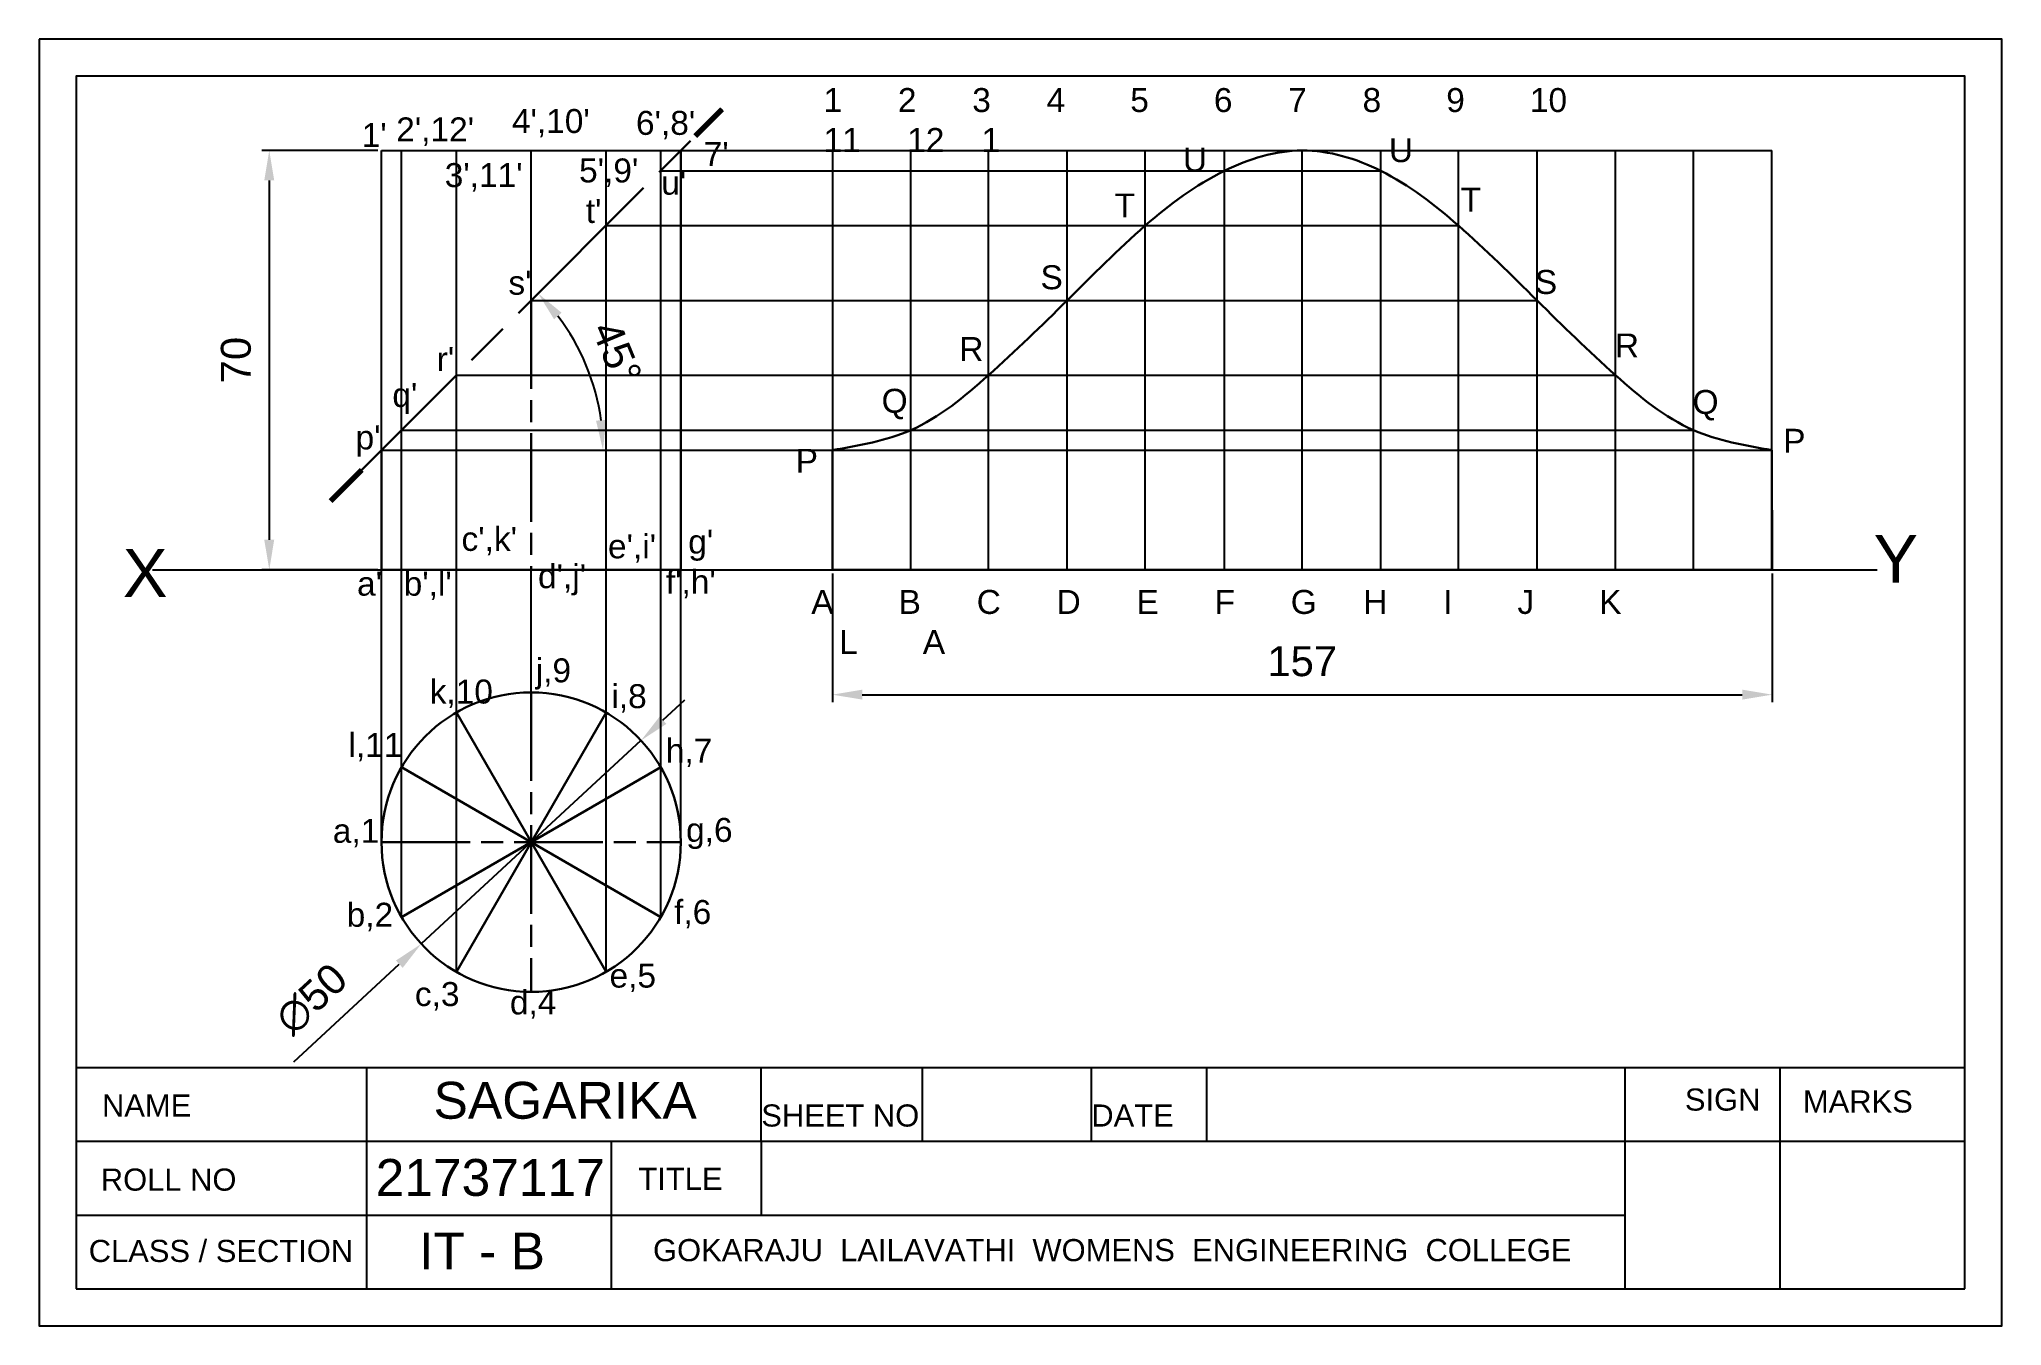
# Model space of a CAD drawing. Header units: millimetres. Extents: x 0 to 266, y 0 to 174.
import ezdxf

# ---------------------------------------------------------------- set-up
doc = ezdxf.new("R2010")
doc.units = ezdxf.units.MM
doc.header["$PDMODE"] = 35
doc.linetypes.add('ACAD_ISO08W100', pattern=[36, 24, -3, 6, -3])
doc.styles.get("Standard").update_dxf_attribs({"font": 'arial.ttf'})
doc.dimstyles.new('ISO-25', dxfattribs={"dimtxt": 5, "dimasz": 5, "dimexe": 1.25, "dimexo": 0.625, "dimgap": 3, "dimtad": 1, "dimtxsty": 'Standard', "dimcen": 2.5, "dimadec": 0, "dimazin": 0, "dimtfac": 1, "dimtmove": 0, "dimatfit": 3, "dimfxl": 1, "dimarcsym": 0})

# ---------------------------------------------------------------- blocks, each defined once
blk = doc.blocks.new('*D5')
at = {"color": 0, "lineweight": -2, "ltscale": 0.5, "transparency": 16777216}
blk.add_arc((46.43, 118.69), 30.05, 7.7471, 37.2529, dxfattribs=at)
at = {"color": 0, "ltscale": 0.5, "transparency": 16777216}
for points in [[(69.83, 136.44), (70.85, 137.33), (67.67, 139.94)], [(76.87, 122.79), (75.52, 122.7), (76.47, 118.69)]]:
    blk.add_solid(points, dxfattribs=at)
at = {"layer": 'Defpoints', "color": 0, "ltscale": 0.5, "transparency": 16777216}
for p in [(92.64, 164.9), (75.45, 126.47), (46.43, 118.69), (235.01, 118.69), (39.55, 111.82)]:
    blk.add_point(p, dxfattribs=at)
at = {"color": 0, "lineweight": 25, "ltscale": 0.5, "transparency": 16777216, "insert": (78.34, 131.91), "char_height": 4.059, "attachment_point": 5, "rotation": 292.5}
blk.add_mtext('45°', dxfattribs=at)
blk = doc.blocks.new('*D6')
at = {"color": 0, "lineweight": -2, "ltscale": 0.5, "transparency": 16777216}
for p, q in [((45.92, 159.33), (30.18, 159.33)), ((31.2, 155.27), (31.2, 106.55)), ((45.92, 102.49), (30.18, 102.49))]:
    blk.add_line(p, q, dxfattribs=at)
at = {"color": 0, "ltscale": 0.5, "transparency": 16777216}
for points in [[(30.52, 155.27), (31.87, 155.27), (31.2, 159.33)], [(30.52, 106.55), (31.87, 106.55), (31.2, 102.49)]]:
    blk.add_solid(points, dxfattribs=at)
at = {"layer": 'Defpoints', "color": 0, "ltscale": 0.5, "transparency": 16777216}
for p in [(46.43, 159.33), (31.2, 102.49), (46.43, 102.49)]:
    blk.add_point(p, dxfattribs=at)
at = {"color": 0, "lineweight": 25, "ltscale": 0.5, "transparency": 16777216, "insert": (26.69, 130.91), "char_height": 4.059, "attachment_point": 5, "rotation": 90}
blk.add_mtext('70', dxfattribs=at)
blk = doc.blocks.new('*D7')
at = {"color": 0, "lineweight": -2, "ltscale": 0.5, "transparency": 16777216}
for p, q in [((84.6, 82.09), (87.58, 84.85)), ((81.62, 79.34), (51.82, 51.77)), ((34.53, 35.77), (48.84, 49.01))]:
    blk.add_line(p, q, dxfattribs=at)
at = {"color": 0, "ltscale": 0.5, "transparency": 16777216}
for points in [[(84.15, 82.59), (85.06, 81.59), (81.62, 79.34)], [(48.38, 49.51), (49.3, 48.52), (51.82, 51.77)]]:
    blk.add_solid(points, dxfattribs=at)
at = {"layer": 'Defpoints', "color": 0, "ltscale": 0.5, "transparency": 16777216}
for p in [(81.62, 79.34), (51.82, 51.77)]:
    blk.add_point(p, dxfattribs=at)
at = {"color": 0, "lineweight": 25, "ltscale": 0.5, "transparency": 16777216, "insert": (36.93, 44.29), "char_height": 4.059, "attachment_point": 5, "rotation": 42.7683}
blk.add_mtext('∅50', dxfattribs=at)
blk = doc.blocks.new('*D8')
at = {"color": 0, "lineweight": -2, "ltscale": 0.5, "transparency": 16777216}
for p, q in [((107.58, 101.98), (107.58, 84.54)), ((235.05, 101.98), (235.05, 84.54)), ((111.64, 85.55), (230.99, 85.55))]:
    blk.add_line(p, q, dxfattribs=at)
at = {"color": 0, "ltscale": 0.5, "transparency": 16777216}
for points in [[(111.64, 86.23), (111.64, 84.88), (107.58, 85.55)], [(230.99, 86.23), (230.99, 84.88), (235.05, 85.55)]]:
    blk.add_solid(points, dxfattribs=at)
at = {"layer": 'Defpoints', "color": 0, "ltscale": 0.5, "transparency": 16777216}
for p in [(107.58, 102.49), (235.05, 102.49), (235.05, 85.55)]:
    blk.add_point(p, dxfattribs=at)
at = {"color": 0, "lineweight": 25, "ltscale": 0.5, "transparency": 16777216, "insert": (171.31, 90.06), "char_height": 4.059, "attachment_point": 5}
blk.add_mtext('157', dxfattribs=at)
blk = doc.blocks.new('GOKARAJU3')
for p, q in [((5, 169.4), (5, 5)), ((261.19, 169.4), (5, 169.4)), ((261.19, 5), (261.19, 169.4)), ((5, 35), (261.19, 35)), ((44.39, 35), (44.39, 5)), ((97.94, 25), (97.94, 35)), ((119.76, 35), (119.76, 25)), ((142.7, 35), (142.7, 25)), ((158.32, 35), (158.32, 25)), ((215.08, 35), (215.08, 5)), ((236.07, 35), (236.07, 5)), ((5, 25), (261.19, 25)), ((77.59, 25), (77.59, 5)), ((97.94, 25), (97.94, 15)), ((5, 15), (215.08, 15)), ((5, 5), (261.19, 5))]:
    blk.add_line(p, q)
blk.add_lwpolyline([(0, 174.4), (0, 0), (266.19, 0), (266.19, 174.4)], close=True)
at = {"char_height": 3}
for s, width, insert, attachment_point in [('SIGN', 10.7612, (223.21, 32.16), 1), ('MARKS', 16.273, (239.22, 31.9), 1), ('NAME', 15.9424, (8.51, 31.36), 1), ('SHEET NO', 21.0026, (97.94, 30), 1), ('DATE', 14.9315, (142.7, 30), 1), ('ROLL NO', 20.6744, (8.35, 21.31), 1), ('TITLE', 14.1732, (81.27, 21.41), 1), ('CLASS / SECTION', 35.77, (6.71, 11.64), 1), ('GOKARAJU  LAILAVATHI  WOMENS  ENGINEERING  COLLEGE', 147.5066, (145.54, 10.23), 5)]:
    blk.add_mtext_dynamic_manual_height_columns(s, width=width, gutter_width=15, heights=[0], dxfattribs=dict(at, insert=insert, attachment_point=attachment_point))

msp = doc.modelspace()

# ---------------------------------------------------------------- linework, layer by layer
at = {"linetype": 'ACAD_ISO08W100', "lineweight": 30}
msp.add_line((39.5538, 111.8215), (92.6372, 164.9049), dxfattribs=at)
at = {"lineweight": 70, "ltscale": 0.5}
for p, q in [((89.0281, 161.2958), (92.6372, 164.9049)), ((39.5538, 111.8215), (43.768, 116.0357))]:
    msp.add_line(p, q, dxfattribs=at)
for p, q in [((46.4268, 102.4921), (46.4268, 159.325)), ((46.4268, 159.325), (87.0218, 159.325)), ((49.1462, 102.4921), (49.1462, 159.325)), ((56.5756, 102.4921), (56.5756, 159.325)), ((66.7243, 138.992), (66.7243, 159.325)), ((76.873, 102.4921), (76.873, 159.325)), ((84.3024, 102.4921), (84.3024, 159.325)), ((87.0218, 102.4921), (87.0218, 159.325)), ((87.0218, 159.325), (235.0149, 159.325)), ((107.5789, 159.325), (107.5789, 102.4921)), ((118.2013, 102.4921), (118.2013, 159.325)), ((128.7439, 102.4921), (128.7439, 159.325)), ((139.4163, 102.4921), (139.4163, 159.325)), ((150.0153, 102.4921), (150.0153, 159.325)), ((160.7679, 102.4921), (160.7679, 159.325)), ((171.2901, 102.4921), (171.2901, 159.325)), ((181.9529, 102.4921), (181.9529, 159.325)), ((192.4915, 102.4921), (192.4915, 159.325)), ((203.1638, 102.4921), (203.1638, 159.325)), ((213.806, 102.4921), (213.806, 159.325)), ((224.3879, 102.4921), (224.3879, 159.325)), ((235.0149, 102.4921), (235.0149, 159.325)), ((84.3024, 156.5701), (181.9529, 156.5701)), ((76.873, 149.1407), (192.4915, 149.1407)), ((66.7243, 138.992), (203.1638, 138.992)), ((56.5756, 128.8432), (213.806, 128.8432)), ((49.1462, 121.4139), (224.3879, 121.4139)), ((46.4268, 118.6945), (235.0149, 118.6945)), ((15.3532, 102.4921), (249.3055, 102.4921)), ((46.4268, 65.5523), (46.4268, 102.4921)), ((46.4268, 102.4921), (87.0218, 102.4921)), ((49.1462, 55.4036), (49.1462, 102.4921)), ((56.5756, 47.9742), (56.5756, 102.4921)), ((66.7243, 85.8498), (66.7243, 102.4921)), ((76.873, 47.9742), (76.873, 102.4921)), ((84.3024, 55.4036), (84.3024, 102.4921)), ((87.0218, 65.5523), (87.0218, 102.4921)), ((107.5789, 102.4921), (235.047, 102.4921))]:
    msp.add_line(p, q)
at = {"lineweight": 30, "ltscale": 0.5}
for p, q in [((87.0218, 102.4921), (87.0218, 159.325)), ((46.4268, 118.6945), (46.4268, 102.4921)), ((46.4268, 102.4921), (87.0218, 102.4921))]:
    msp.add_line(p, q, dxfattribs=at)
at = {"linetype": 'ACAD_ISO08W100', "lineweight": 30, "ltscale": 0.5}
for p, q in [((66.7243, 138.992), (66.7243, 102.4921)), ((66.7243, 85.8498), (66.7243, 45.2549)), ((46.4268, 65.5523), (87.0218, 65.5523))]:
    msp.add_line(p, q, dxfattribs=at)
at = {"lineweight": 30}
for p, q in [((56.5756, 83.1305), (76.873, 47.9742)), ((76.873, 83.1305), (56.5756, 47.9742)), ((49.1462, 75.7011), (84.3024, 55.4036)), ((84.3024, 75.7011), (49.1462, 55.4036))]:
    msp.add_line(p, q, dxfattribs=at)
at = {"linetype": 'Continuous'}
msp.add_lwpolyline([(5, 35), (261.1901, 35), (261.1901, 169.4), (5, 169.4)], close=True, dxfattribs=at)
at = {"lineweight": 30}
msp.add_lwpolyline([(107.5789, 118.6945), (107.5789, 102.4921), (235.047, 102.4921), (235.0149, 118.6945)], dxfattribs=at)
msp.add_circle((66.7243, 65.5523), 20.2975, dxfattribs=at)
msp.add_open_spline([(107.5789, 118.6945), (111.2362, 119.3298), (119.1954, 120.7122), (129.3894, 129.1794), (139.4249, 138.9199), (149.3794, 149.0445), (159.7242, 156.8263), (171.325, 160.4493), (182.9335, 156.9089), (193.1405, 148.9382), (203.1656, 138.97), (213.1592, 129.1493), (223.3902, 120.7212), (231.3578, 119.3321), (235.0149, 118.6945)], degree=3, knots=[0, 0, 0, 0, 13.50525292, 29.39074863, 47.53021167, 65.6042856, 81.70185902, 95.0986866, 108.66317868, 124.54459993, 142.68399104, 160.79649231, 176.72148698, 190.23236706, 190.23236706, 190.23236706, 190.23236706], dxfattribs=at)

# ---------------------------------------------------------------- block references
msp.add_blockref('GOKARAJU3', (0, 0))

# ---------------------------------------------------------------- texts
for s, height, p in [("1'", 3.24759, (43.737, 159.7982)), ("2',12'", 3.24759, (48.4189, 160.5569)), ("4',10'", 3.24759, (64.1095, 161.695)), ("6',8'", 3.24759, (80.9389, 161.4421)), ("7'", 3.24759, (90.1276, 157.2356)), ("3',11'", 3.24759, (54.9988, 154.3607)), ("5',9'", 3.24759, (73.2202, 154.993)), ("u'", 3.24759, (84.3686, 153.3324)), ("t'", 3.24759, (74.1304, 149.4957)), ("s'", 3.24759, (63.6362, 139.7758)), ("r'", 3.24759, (53.9099, 129.4165)), ("q'", 3.24759, (47.8949, 124.5566)), ("p'", 3.24759, (42.9038, 118.8015)), ("c',k'", 3.24759, (57.2765, 105.0441)), ("e',i'", 3.24759, (77.1428, 104.0325)), ("g'", 3.24759, (88.025, 104.6648)), ("a'", 3.24759, (43.1043, 98.9744)), ("b',l'", 3.24759, (49.4312, 98.9744)), ("d',j'", 3.24759, (67.6525, 99.986)), ("f',h'", 3.24759, (84.9881, 99.2273)), ('j,9', 3.24759, (67.3442, 87.2233)), ('k,10', 3.24759, (52.9563, 84.3476)), ('i,8', 3.24759, (77.6035, 83.7225)), ('l,11', 3.24759, (41.9463, 77.0959)), ('h,7', 3.24759, (84.9851, 76.3457)), ('a,1', 3.24759, (39.8194, 65.4682)), ('g,6', 3.24759, (87.7376, 65.5932)), ('b,2', 3.24759, (41.6961, 54.0905)), ('f,6', 3.24759, (86.1111, 54.4656)), ('e,5', 3.24759, (77.3532, 45.8386)), ('c,3', 3.24759, (50.9545, 43.338)), ('d,4', 3.24759, (63.8411, 42.2128)), ('SAGARIKA', 5, (53.4806, 28.0623)), ('21737117', 5, (45.6319, 17.6012)), ('IT - B', 5, (51.5259, 7.6341))]:
    msp.add_text(s, height=height).set_placement(p)
at = {"lineweight": 25, "ltscale": 0.5}
for s, height, p in [('U', 3.2476, (183.0649, 157.7411)), ('U', 3.2476, (155.1264, 156.465)), ('T', 3.2476, (145.8668, 150.244)), ('T', 3.2476, (192.8034, 151.0415)), ('S', 3.2476, (135.809, 140.5137)), ('S', 3.2476, (202.8612, 139.8756)), ('R', 3.2476, (124.7933, 130.7834)), ('R', 3.2476, (213.7173, 131.2619)), ('Q', 3.2476, (114.2565, 123.7648)), ('Q', 3.2476, (224.2541, 123.6053)), ('P', 3.2476, (236.547, 118.3413)), ('P', 3.2476, (102.6022, 115.6296)), ('Y', 6.4952, (248.7949, 100.7209)), ('X', 6.4952, (11.3431, 98.792))]:
    msp.add_text(s, height=height, dxfattribs=at).set_placement(p)
at = {"char_height": 3.247595, "attachment_point": 1}
for s, width, insert in [('1      2      3      4       5       6      7      8       9       10    11     12    1', 104.437828, (106.3809, 167.7843)), ('A       B      C      D      E      F      G     H      I       J       K      L       A', 112.425404, (104.7171, 99.7455))]:
    msp.add_mtext_dynamic_manual_height_columns(s, width=width, gutter_width=13.1836, heights=[0], dxfattribs=dict(at, insert=insert))

# ---------------------------------------------------------------- dimensions: what is measured, and where the dimension line sits
at = {"lineweight": 25, "ltscale": 0.5}
dim = msp.add_angular_dim_2l(base=(75.4491, 126.471), line1=((46.4268, 118.6945), (235.0149, 118.6945)), line2=((39.5538, 111.8215), (92.6372, 164.9049)), dimstyle='ISO-25', override={"dimscale": 0.811899, "dimlfac": 1.231681}, dxfattribs=at)
dim.commit()
dim.dimension.update_dxf_attribs({"geometry": '*D5', "text_midpoint": (78.3433, 131.9147)})
dim = msp.add_linear_dim(base=(31.1967, 102.4921), p1=(46.4268, 159.325), p2=(46.4268, 102.4921), angle=90, dimstyle='ISO-25', override={"dimscale": 0.811899, "dimlfac": 1.231681}, dxfattribs=at)
dim.commit()
dim.dimension.update_dxf_attribs({"geometry": '*D6', "text_midpoint": (26.6884, 130.9086)})
dim = msp.add_linear_dim(base=(235.047, 85.5527), p1=(107.5789, 102.4921), p2=(235.047, 102.4921), dimstyle='ISO-25', override={"dimscale": 0.811899, "dimlfac": 1.231681}, dxfattribs=at)
dim.commit()
dim.dimension.update_dxf_attribs({"geometry": '*D8', "text_midpoint": (171.313, 90.061)})
dim = msp.add_diameter_dim_2p(p1=(81.6248, 79.335), p2=(51.8238, 51.7697), dimstyle='ISO-25', override={"dimscale": 0.811899, "dimlfac": 1.231681}, dxfattribs=at)
dim.commit()
dim.dimension.update_dxf_attribs({"geometry": '*D7', "text_midpoint": (40.0646, 40.8926), "dimtype": 163})

doc.saveas('drawing.dxf')
